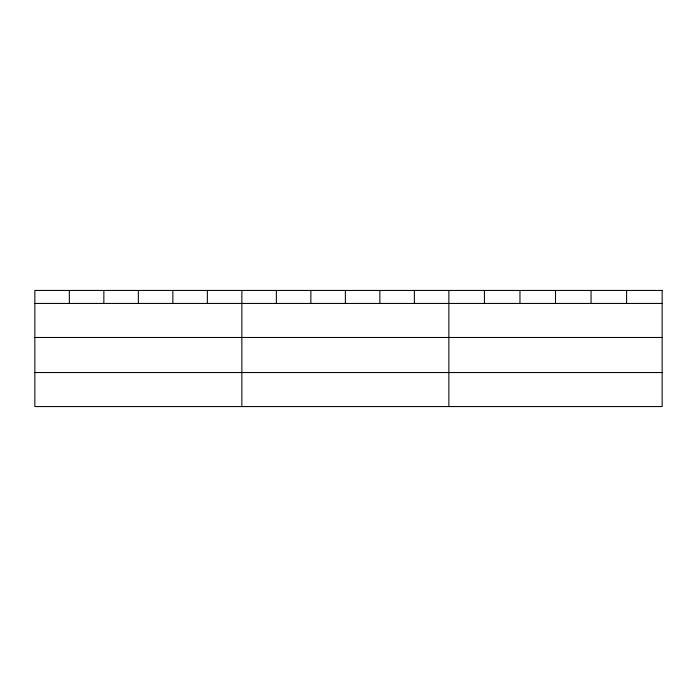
<?xml version="1.0" encoding="UTF-8"?>
<svg xmlns="http://www.w3.org/2000/svg" width="697" height="697" viewBox="0 0 697 697"><rect width="100%" height="100%" fill="white"/><g stroke="black" fill="none" stroke-linecap="round" stroke-linejoin="round"><path stroke-width="1.05" d="M34.85 303.448L662.15 303.448M34.85 337.479L662.15 337.479M34.85 372.538L662.15 372.538M626.603 290.44L626.603 303.448M591.056 290.44L591.056 303.448M555.509 290.44L555.509 303.448M519.962 290.44L519.962 303.448M484.415 290.44L484.415 303.448M448.868 290.44L448.868 406.56M414.367 290.44L414.367 303.448M379.865 290.44L379.865 303.448M345.363 290.44L345.363 303.448M310.862 290.44L310.862 303.448M276.361 290.44L276.361 303.448M241.859 290.44L241.859 406.56M207.357 290.44L207.357 303.448M172.856 290.44L172.856 303.448M138.355 290.44L138.355 303.448M103.853 290.44L103.853 303.448M69.351 290.44L69.351 303.448M662.15 290.44L34.85 290.44L34.85 406.56L662.15 406.56L662.15 290.44"/></g></svg>
